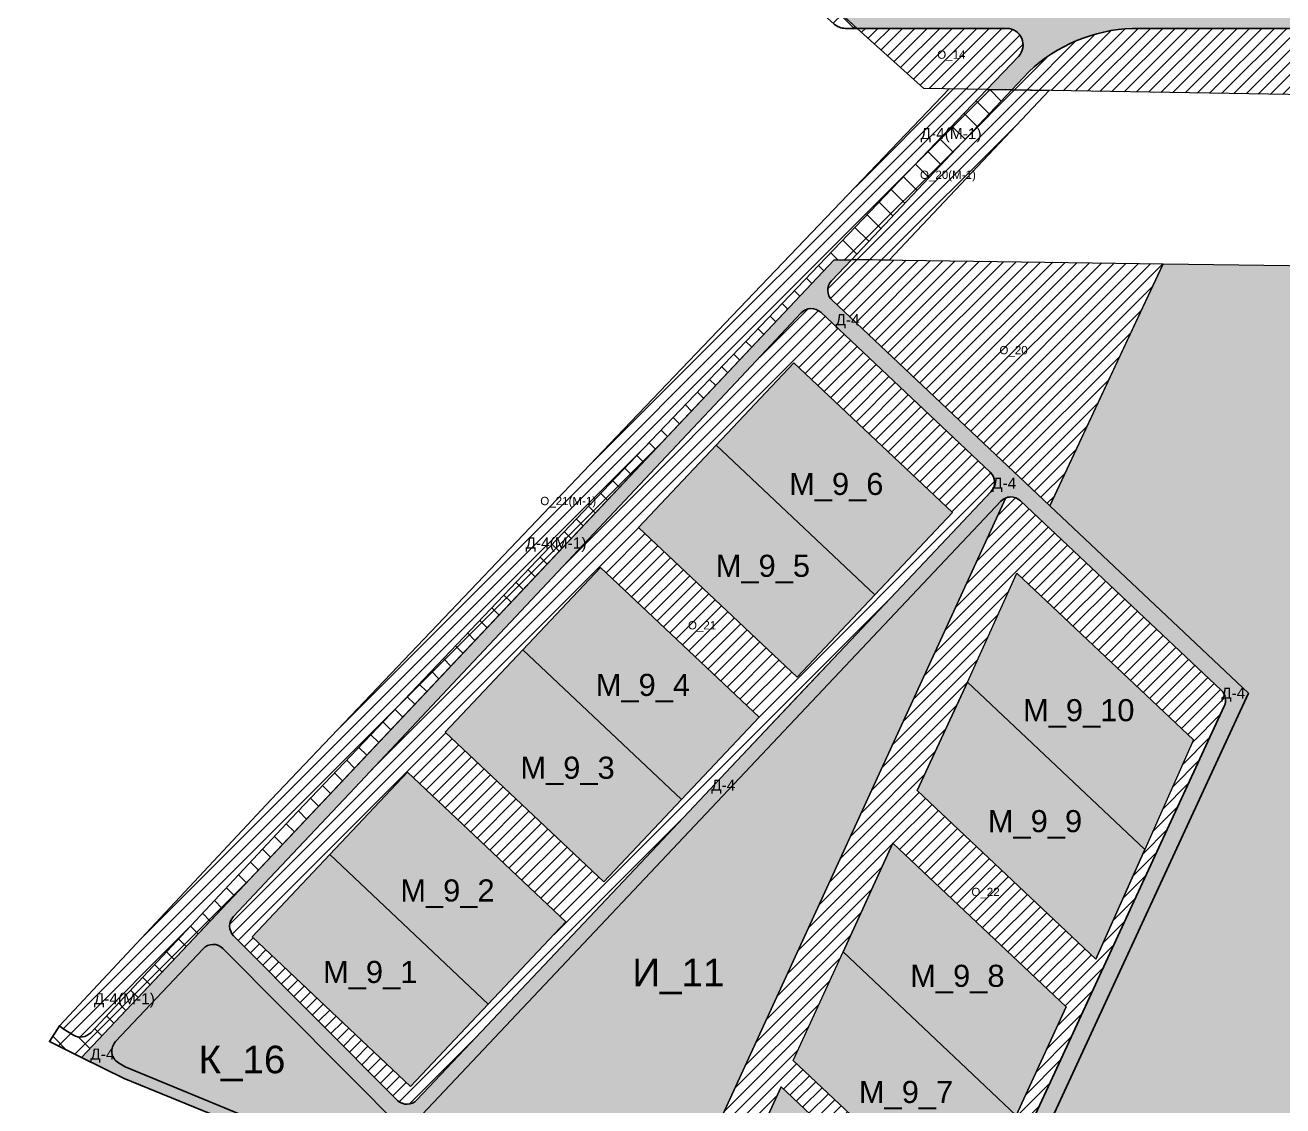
# Model space of a CAD drawing. Header units: millimetres. Extents: x 2242312 to 2245577, y 377443 to 382719.
# Drawn here: x 2243143 to 2243598.6, y 380700 to 381091.6 of the extents above; entities that cross this region are included whole.
import ezdxf

# ---------------------------------------------------------------- set-up
doc = ezdxf.new("R2010")
doc.units = ezdxf.units.MM
for name, color, linetype in [('подписи_участок_дорога', 250, 'Continuous'), ('подписи_участок_инфраструктура', 250, 'Continuous'), ('подписи_участок_коммерция', 250, 'Continuous'), ('подписи_участок_малоэтажка', 250, 'Continuous'), ('подписи_участок_прочее', 250, 'Continuous'), ('участок_инфраструктура', 5, 'Continuous'), ('участок_коммерческая', 5, 'Continuous'), ('участок_малоэтажка', 5, 'Continuous'), ('участок_муниципалитет_общего_пользования', 5, 'Continuous'), ('участок_собственность_общего_пользования', 5, 'Continuous')]:
    doc.layers.add(name, color=color, linetype=linetype)
doc.layers.add('участок_муниципалитет_дороги', color=141, linetype='Continuous', lineweight=35)
doc.layers.add('участок_собственность_дороги', color=4, linetype='Continuous', lineweight=35)
for name, color, linetype, transparency in [('штриховка коммерция', 6, 'Continuous', 0.4), ('штриховка малоэтажка', 121, 'Continuous', 0.4), ('штриховка собственность инфраструктура', 8, 'Continuous', 0.4), ('штриховка собственность общего пользования', 3, 'Continuous', 0.4), ('штриховка_муниципалитет_дорога', 250, 'Continuous', 0.4), ('штриховка_муниципалитет_общего_пользования', 250, 'Continuous', 0.4), ('штриховка_собственность_дорога', 165, 'Continuous', 0.4)]:
    doc.layers.add(name, color=color, linetype=linetype, transparency=transparency)
doc.styles.get("Standard").update_dxf_attribs({"font": 'arial.ttf'})
pattern_1 = [(45, (0, 0), (-2.245064030267288, 2.245064030267288), [])]
pattern_2 = [(45, (0, 0), (-4.490128060534577, 4.490128060534577), []), (135, (0, 0), (-4.490128060534577, -4.490128060534576), [])]

msp = doc.modelspace()

# ---------------------------------------------------------------- hatches: boundary and pattern name
at = {"layer": 'штриховка коммерция'}
h = msp.add_hatch(color=256, dxfattribs=at)
h.dxf.hatch_style = 1
edge = h.paths.add_edge_path()
edge.add_line((2243514.232167284, 380917.4211053469), (2243555.211186562, 381005.1497261886))
edge.add_line((2243555.211186562, 381005.1497261886), (2243701.236585853, 381003.1997663802))
edge.add_line((2243701.236585853, 381003.1997663802), (2243748.446160445, 380537.0413877064))
edge.add_line((2243748.446160445, 380537.0413877064), (2243714.774563007, 380550.3014121969))
edge.add_line((2243714.774563007, 380550.3014121969), (2243679.528113521, 380564.1816204127))
edge.add_line((2243679.528113521, 380564.1816204127), (2243560.341483357, 380612.1973789323))
edge.add_line((2243560.341483357, 380612.1973789323), (2243493.456607636, 380636.0448979791))
edge.add_arc((2243495.135795419, 380640.7544975792), 5.000000000411758, 155.1828244213779, 250.3765226309789, ccw=False)
edge.add_line((2243490.597536926, 380642.8531185214), (2243586.171366257, 380849.5311011097))
edge.add_line((2243586.171366257, 380849.5311011097), (2243514.232167284, 380917.4211053469))
h = msp.add_hatch(color=256, dxfattribs=at)
h.dxf.hatch_style = 1
edge = h.paths.add_edge_path()
edge.add_line((2243175.702819932, 380723.3012809138), (2243207.415164642, 380756.9388897264))
edge.add_arc((2243211.053279832, 380753.5090037441), 4.999999999047362, 44.84861314196928, 136.6874933381914, ccw=False)
edge.add_line((2243214.59814297, 380757.0351837341), (2243280.766739256, 380690.5159991201))
edge.add_line((2243280.766739256, 380690.5159991201), (2243301.719471639, 380682.1214438571))
edge.add_line((2243301.719471639, 380682.1214438571), (2243292.298866765, 380672.1389615147))
edge.add_line((2243292.298866765, 380672.1389615147), (2243270.761291955, 380679.3049835799))
edge.add_line((2243270.761291955, 380679.3049835799), (2243233.926627097, 380691.56068198))
edge.add_line((2243233.926627097, 380691.56068198), (2243179.153875877, 380714.1099046252))
edge.add_line((2243179.153875877, 380714.1099046252), (2243176.713229426, 380715.6175539859))
edge.add_arc((2243179.34093512, 380719.8713949297), 4.999999999034218, 136.6874933085044, 238.2953203928085, ccw=False)
h = msp.add_hatch(color=256, dxfattribs=at)
h.dxf.hatch_style = 1
h.paths.add_polyline_path([(2243416.816878283, 380706.8556069026), (2243455.20729003, 380670.6260512028), (2243445.798191749, 380650.1144221579), (2243432.221626506, 380654.021407309), (2243411.229577099, 380658.9404274374), (2243395.74694789, 380660.923618174)])
at = {"layer": 'штриховка малоэтажка'}
h = msp.add_hatch(color=256, dxfattribs=at)
h.dxf.hatch_style = 1
h.paths.add_polyline_path([(2243393.294097036, 380939.4277331196), (2243421.434142166, 380969.2461479001), (2243478.8891365, 380915.0250853306), (2243450.749091369, 380885.20667055)])
h = msp.add_hatch(color=256, dxfattribs=at)
h.dxf.hatch_style = 1
h.paths.add_polyline_path([(2243365.154051905, 380909.6093183391), (2243393.294097036, 380939.4277331195), (2243450.749091369, 380885.20667055), (2243422.609046238, 380855.3882557696)])
h = msp.add_hatch(color=256, dxfattribs=at)
h.dxf.hatch_style = 1
h.paths.add_polyline_path([(2243323.28715549, 380865.2453353729), (2243351.427200621, 380895.0637501534), (2243408.882194954, 380840.8426875839), (2243380.742149823, 380811.0242728034)])
h = msp.add_hatch(color=256, dxfattribs=at)
h.dxf.hatch_style = 1
h.paths.add_polyline_path([(2243484.306865246, 380853.5377411869), (2243502.211958643, 380893.0150196544), (2243566.225057793, 380832.604984032), (2243548.560195497, 380792.9009961954)])
h = msp.add_hatch(color=256, dxfattribs=at)
h.dxf.hatch_style = 1
h.paths.add_polyline_path([(2243295.147110359, 380835.4269205924), (2243323.28715549, 380865.2453353729), (2243380.742149823, 380811.0242728034), (2243352.602104692, 380781.2058580229)])
h = msp.add_hatch(color=256, dxfattribs=at)
h.dxf.hatch_style = 1
h.paths.add_polyline_path([(2243466.117130862, 380814.3290823064), (2243530.895333201, 380753.1970083591), (2243548.560195497, 380792.9009961956), (2243484.306865246, 380853.5377411869)])
h = msp.add_hatch(color=256, dxfattribs=at)
h.dxf.hatch_style = 1
h.paths.add_polyline_path([(2243253.280213944, 380791.0629376262), (2243281.420259075, 380820.8813524067), (2243338.875253408, 380766.6602898372), (2243310.735208277, 380736.8418750567)])
h = msp.add_hatch(color=256, dxfattribs=at)
h.dxf.hatch_style = 1
h.paths.add_polyline_path([(2243439.266100439, 380755.7944215953), (2243502.041015788, 380696.5528769319), (2243520.082662092, 380735.9012885561), (2243457.313514329, 380795.1373902693)])
h = msp.add_hatch(color=256, dxfattribs=at)
h.dxf.hatch_style = 1
h.paths.add_polyline_path([(2243225.140168813, 380761.2445228457), (2243253.280213944, 380791.0629376262), (2243310.735208277, 380736.8418750567), (2243282.595163146, 380707.0234602762)])
h = msp.add_hatch(color=256, dxfattribs=at)
h.dxf.hatch_style = 1
h.paths.add_polyline_path([(2243421.218686549, 380716.4514529208), (2243439.266100439, 380755.7944215953), (2243502.041015788, 380696.5528769319), (2243483.999369483, 380657.2044653078)])
at = {"layer": 'штриховка собственность инфраструктура'}
h = msp.add_hatch(color=256, dxfattribs=at)
h.dxf.hatch_style = 1
edge = h.paths.add_edge_path()
edge.add_line((2243498.212276443, 380920.2717445013), (2243380.159919718, 380662.9201815139))
edge.add_line((2243380.159919718, 380662.9201815139), (2243368.141737666, 380664.4596065687))
edge.add_line((2243368.141737666, 380664.4596065687), (2243310.86894331, 380668.5329593073))
edge.add_line((2243310.86894331, 380668.5329593073), (2243293.700245173, 380671.6726922768))
edge.add_line((2243293.700245173, 380671.6726922768), (2243292.298866765, 380672.1389615147))
edge.add_line((2243292.298866765, 380672.1389615147), (2243301.719471639, 380682.1214438571))
edge.add_line((2243301.719471639, 380682.1214438571), (2243280.766739256, 380690.5159991201))
edge.add_line((2243280.766739256, 380690.5159991201), (2243496.457059055, 380919.0708358283))
edge.add_arc((2243500.093451102, 380915.6391230065), 5.000000001174604, 112.10065973615531, 136.658716102333, ccw=False)
at = {"layer": 'штриховка собственность общего пользования'}
h = msp.add_hatch(dxfattribs=at)
h.set_pattern_fill('ANSI31', color=256)
h.set_pattern_definition(pattern_1)
edge = h.paths.add_edge_path()
edge.add_line((2243444.441710854, 381090.4181041016), (2243498.527476137, 381090.4181041016))
edge.add_arc((2243498.501112112, 381084.4181620236), 6.000000000002109, -43.70227649185142, 89.74824129854608, ccw=False)
edge.add_line((2243502.838750282, 381080.2726952097), (2243500.135815326, 381077.444460329))
edge.add_line((2243500.135815326, 381077.444460329), (2243491.387179466, 381068.2902640591))
edge.add_line((2243491.387179466, 381068.2902640591), (2243468.49, 381068.6800000001))
edge.add_line((2243468.49, 381068.6800000001), (2243444.441710854, 381090.4181041016))
h = msp.add_hatch(dxfattribs=at)
h.set_pattern_fill('ANSI31', color=256)
h.set_pattern_definition(pattern_1)
edge = h.paths.add_edge_path()
edge.add_line((2243500.382560207, 381068.1371524857), (2243506.587742704, 381074.713142784))
edge.add_arc((2243546.123525679, 381032.9311020667), 57.52231794701747, 92.00618233271172, 133.4177101315255, ccw=False)
edge.add_line((2243544.10982275, 381090.4181620236), (2243708.576301625, 381090.4181620236))
edge.add_arc((2243708.576301624, 381070.4181620245), 19.99999999918509, 6.207657689182497, 89.999999998666, ccw=False)
edge.add_line((2243728.459032039, 381072.5808065223), (2243729.366306161, 381064.2395896522))
edge.add_line((2243729.366306161, 381064.2395896522), (2243500.382560207, 381068.1371524857))
h = msp.add_hatch(dxfattribs=at)
h.set_pattern_fill('ANSI31', color=256)
h.set_pattern_definition(pattern_1)
edge = h.paths.add_edge_path()
edge.add_line((2243435.110150063, 380998.9642093725), (2243442.317916472, 381006.6026957512))
edge.add_line((2243442.317916472, 381006.6026957512), (2243443.609999999, 381006.6400000001))
edge.add_line((2243443.609999999, 381006.6400000001), (2243555.211186583, 381005.1497261883))
edge.add_line((2243555.211186583, 381005.1497261883), (2243540.426709746, 380973.4988525214))
edge.add_line((2243540.426709746, 380973.4988525214), (2243514.232167284, 380917.4211053469))
edge.add_line((2243514.232167284, 380917.4211053469), (2243435.315014046, 380991.896300292))
edge.add_arc((2243438.746726865, 380995.5326923384), 4.999999999226008, 136.6618008753951, 226.6587161133602, ccw=False)
h = msp.add_hatch(dxfattribs=at)
h.set_pattern_fill('ANSI31', color=256)
h.set_pattern_definition(pattern_1)
edge = h.paths.add_edge_path()
edge.add_line((2243431.197585161, 380987.5320385975), (2243492.615987758, 380929.5706535396))
edge.add_arc((2243489.184274937, 380925.9342614923), 5.000000000180609, -43.34128387799632, 46.658716116346284, ccw=False)
edge.add_line((2243492.820666985, 380922.5025486724), (2243468.797459266, 380897.0465137169))
edge.add_line((2243468.797459266, 380897.0465137169), (2243439.972336138, 380866.5021605124))
edge.add_line((2243439.972336138, 380866.5021605124), (2243426.910384751, 380852.6611491324))
edge.add_line((2243426.910384751, 380852.6611491324), (2243398.790568781, 380822.8641700484))
edge.add_line((2243398.790568781, 380822.8641700484), (2243369.965347993, 380792.3197133603))
edge.add_line((2243369.965347993, 380792.3197133603), (2243328.767893143, 380748.6650997559))
edge.add_line((2243328.767893143, 380748.6650997559), (2243299.958575863, 380718.1374951467))
edge.add_line((2243299.958575863, 380718.1374951467), (2243284.900699416, 380702.1815148375))
edge.add_arc((2243281.264307369, 380705.6132276574), 4.999999999896191, 226.6587161339401, 316.6587161178563, ccw=False)
edge.add_line((2243277.83259455, 380701.9768356094), (2243277.719540378, 380702.0869510127))
edge.add_line((2243277.719540378, 380702.0869510127), (2243218.488143118, 380761.6289333787))
edge.add_arc((2243222.032225971, 380765.1552008438), 4.999508526239042, 136.6820384219937, 224.8556302961499, ccw=False)
edge.add_line((2243218.394794919, 380768.5850960086), (2243231.626257839, 380782.6198442365))
edge.add_line((2243231.626257839, 380782.6198442365), (2243260.44085743, 380813.1837851243))
edge.add_line((2243260.44085743, 380813.1837851243), (2243301.533334111, 380856.8855945448))
edge.add_line((2243301.533334111, 380856.8855945448), (2243330.315245721, 380887.5119262071))
edge.add_line((2243330.315245721, 380887.5119262071), (2243371.38549512, 380931.2140644385))
edge.add_line((2243371.38549512, 380931.2140644385), (2243400.377983847, 380962.064467558))
edge.add_line((2243400.377983847, 380962.064467558), (2243424.129295537, 380987.3271635853))
edge.add_arc((2243427.76587234, 380983.8956465504), 5.00000000047569, 46.658716111092076, 136.6618008759277, ccw=False)
h.paths.add_polyline_path([(2243225.140168813, 380761.2445228457), (2243253.280213944, 380791.0629376262), (2243281.420259075, 380820.8813524067), (2243338.875253408, 380766.6602898372), (2243310.735208277, 380736.8418750567), (2243282.595163146, 380707.0234602762)], flags=16)
h.paths.add_polyline_path([(2243295.147110359, 380835.4269205924), (2243323.28715549, 380865.2453353729), (2243351.427200621, 380895.0637501534), (2243408.882194954, 380840.8426875839), (2243380.742149823, 380811.0242728034), (2243352.602104692, 380781.2058580229)], flags=16)
h.paths.add_polyline_path([(2243365.154051905, 380909.6093183391), (2243393.294097036, 380939.4277331195), (2243421.434142166, 380969.2461479001), (2243478.8891365, 380915.0250853306), (2243450.749091369, 380885.20667055), (2243422.609046238, 380855.3882557696)], flags=16)
h = msp.add_hatch(dxfattribs=at)
h.set_pattern_fill('ANSI31', color=256)
h.set_pattern_definition(pattern_1)
edge = h.paths.add_edge_path()
edge.add_line((2243380.159919718, 380662.920181514), (2243498.212276443, 380920.2717445013))
edge.add_arc((2243500.093451101, 380915.6391230072), 5.000000000100946, 46.65871610651408, 112.10065972952961, ccw=False)
edge.add_line((2243503.525163922, 380919.2755150538), (2243576.296644941, 380850.6000748867))
edge.add_arc((2243572.864932121, 380846.9636828403), 4.999999999865215, -24.81717559097177, 46.658716105598614, ccw=False)
edge.add_line((2243577.403190612, 380844.8650618973), (2243561.908311905, 380811.3574553391))
edge.add_line((2243561.908311905, 380811.3574553391), (2243543.318502397, 380771.1570746516))
edge.add_line((2243543.318502397, 380771.1570746516), (2243516.757175421, 380713.718322695))
edge.add_line((2243516.757175421, 380713.718322695), (2243498.16735701, 380673.517922719))
edge.add_line((2243498.16735701, 380673.517922719), (2243484.265334752, 380643.4548611666))
edge.add_arc((2243479.727076261, 380645.5534821076), 4.999999999008145, 253.9455468695807, 335.1828244296122, ccw=False)
edge.add_line((2243478.344322255, 380640.7484856094), (2243445.798191749, 380650.1144221579))
edge.add_line((2243445.798191749, 380650.1144221579), (2243455.20729003, 380670.6260512027))
edge.add_line((2243455.20729003, 380670.6260512027), (2243416.816878283, 380706.8556069026))
edge.add_line((2243416.816878283, 380706.8556069026), (2243395.74694789, 380660.923618174))
edge.add_line((2243395.74694789, 380660.923618174), (2243380.159919718, 380662.920181514))
h.paths.add_polyline_path([(2243466.117130862, 380814.3290823064), (2243484.306865246, 380853.5377411869), (2243502.211958643, 380893.0150196544), (2243566.225057793, 380832.604984032), (2243548.560195497, 380792.9009961956), (2243530.895333201, 380753.1970083591)], flags=16)
h.paths.add_polyline_path([(2243421.218686549, 380716.4514529208), (2243439.266100439, 380755.7944215953), (2243457.313514329, 380795.1373902693), (2243520.082662092, 380735.9012885561), (2243502.041015788, 380696.5528769319), (2243483.999369483, 380657.2044653078)], flags=16)
at = {"layer": 'штриховка_муниципалитет_дорога'}
h = msp.add_hatch(dxfattribs=at)
h.set_pattern_fill('ANSI37', color=256, scale=2)
h.set_pattern_definition(pattern_2)
edge = h.paths.add_edge_path()
edge.add_line((2243444.441714901, 381090.4181004437), (2243440.097646401, 381090.4181620236))
edge.add_arc((2243440.097646401, 381096.4181620241), 6.000000000465661, 228.0510987546236, 270, ccw=False)
edge.add_line((2243436.086840963, 381091.955714294), (2243280.279637953, 381231.9937416215))
edge.add_line((2243280.279637953, 381231.9937416215), (2243085.513665468, 381408.5670309513))
edge.add_line((2243085.513665468, 381408.5670309513), (2242721.289728136, 381737.32823627))
edge.add_line((2242721.289728136, 381737.32823627), (2242724.220000111, 381741.4499998995))
edge.add_line((2242724.220000111, 381741.4499998995), (2243083.54, 381416.6500000001))
edge.add_line((2243083.54, 381416.6500000001), (2243444.441714901, 381090.4181004437))
h = msp.add_hatch(dxfattribs=at)
h.set_pattern_fill('ANSI37', color=256, scale=2)
h.set_pattern_definition(pattern_2)
edge = h.paths.add_edge_path()
edge.add_line((2243491.387179466, 381068.2902640591), (2243500.382560207, 381068.1371524857))
edge.add_line((2243500.382560207, 381068.1371524857), (2243442.317916472, 381006.6026957512))
edge.add_line((2243442.317916472, 381006.6026957512), (2243435.99, 381006.42))
edge.add_line((2243435.99, 381006.42), (2243308.023911928, 380870.8215717038))
edge.add_line((2243308.023911928, 380870.8215717038), (2243163.37, 380717.54))
edge.add_line((2243163.37, 380717.54), (2243151.723555648, 380723.2952468195))
edge.add_line((2243151.723555648, 380723.2952468195), (2243155.388895968, 380729.050493639))
edge.add_line((2243155.388895968, 380729.050493639), (2243156.70328347, 380727.9782063112))
edge.add_line((2243156.70328347, 380727.9782063112), (2243160.430905282, 380725.6755595512))
edge.add_arc((2243163.058610981, 380729.9294004926), 4.999999999156843, 238.2953203372278, 316.9038712451408)
edge.add_line((2243166.709653185, 380726.5132783033), (2243239.31888022, 380804.115699278))
edge.add_line((2243239.31888022, 380804.115699278), (2243364.470505773, 380935.4901156325))
edge.add_line((2243364.470505773, 380935.4901156325), (2243491.387179466, 381068.2902640591))
at = {"layer": 'штриховка_муниципалитет_общего_пользования'}
h = msp.add_hatch(dxfattribs=at)
h.set_pattern_fill('ANSI31', color=256)
h.set_pattern_definition(pattern_1)
edge = h.paths.add_edge_path()
edge.add_line((2243477.776177804, 381068.521938731), (2243357.235569008, 380942.3934303648))
edge.add_line((2243357.235569008, 380942.3934303648), (2243232.047457928, 380810.9807143487))
edge.add_line((2243232.047457928, 380810.9807143487), (2243155.388895968, 380729.0504936391))
edge.add_line((2243155.388895968, 380729.0504936391), (2243160.430905285, 380725.6755595495))
edge.add_arc((2243163.05861098, 380729.9294004933), 4.999999999474145, 238.2953203833784, 316.9038712429419)
edge.add_line((2243166.709653185, 380726.5132783033), (2243239.31888022, 380804.115699278))
edge.add_line((2243239.31888022, 380804.115699278), (2243364.470505773, 380935.4901156325))
edge.add_line((2243364.470505773, 380935.4901156325), (2243491.387179465, 381068.2902640592))
edge.add_line((2243491.387179465, 381068.2902640592), (2243477.776177804, 381068.521938731))
h = msp.add_hatch(dxfattribs=at)
h.set_pattern_fill('ANSI31', color=256)
h.set_pattern_definition(pattern_1)
h.paths.add_polyline_path([(2243455.946859588, 381006.4752589312), (2243443.609999999, 381006.6400000001), (2243442.317916472, 381006.6026957512), (2243500.382560207, 381068.1371524857), (2243513.914414462, 381067.9068249924)])
at = {"layer": 'штриховка_собственность_дорога'}
h = msp.add_hatch(color=256, dxfattribs=at)
h.dxf.hatch_style = 1
edge = h.paths.add_edge_path()
edge.add_line((2242975.085165972, 381872.2841910045), (2243001.933051998, 381900.1183565237))
edge.add_line((2243001.933051998, 381900.1183565237), (2243195.683744078, 381713.2330520162))
edge.add_arc((2243199.849184364, 381717.5515132269), 6.000000000774921, 226.0333102739509, 316.0333102657339)
edge.add_line((2243204.167645574, 381713.38607294), (2243232.706161375, 381742.9729749299))
edge.add_line((2243232.706161375, 381742.9729749299), (2243265.938128266, 381773.4486322821))
edge.add_line((2243265.938128266, 381773.4486322821), (2243317.440781266, 381820.679577436))
edge.add_arc((2243307.302558261, 381831.7347316316), 14.99999999988152, 312.5226438245002, 407.0317782742101)
edge.add_line((2243317.526447567, 381842.7107093759), (2243105.173302505, 382040.5131375229))
edge.add_line((2243105.173302505, 382040.5131375229), (2243110.728066327, 382046.2719602275))
edge.add_line((2243110.728066327, 382046.2719602275), (2243189.87994696, 381972.5436705793))
edge.add_arc((2243193.969502683, 381976.9340616759), 5.999999999506755, 227.0317782640611, 317.0317782702064)
edge.add_line((2243198.359893781, 381972.844505953), (2243259.192772289, 382038.1523648663))
edge.add_line((2243259.192772289, 382038.1523648663), (2243269.492663104, 382049.2099349279))
edge.add_line((2243269.492663104, 382049.2099349279), (2243339.896704014, 381983.6300715167))
edge.add_arc((2243350.120593323, 381994.6060492594), 14.99999999998834, 227.0317782647608, 370.4722906252283)
edge.add_line((2243364.870737202, 381997.3324489989), (2243350.121338016, 382077.1259866749))
edge.add_line((2243350.121338016, 382077.1259866749), (2243443.538821156, 382094.3936976946))
edge.add_line((2243443.538821156, 382094.3936976946), (2243445.356474948, 382084.5602784169))
edge.add_line((2243445.356474948, 382084.5602784169), (2243366.689120725, 382070.0190480845))
edge.add_arc((2243367.597947621, 382065.1023384449), 5.000000000698666, 100.4726050618284, 190.4726050585489)
edge.add_line((2243362.681237981, 382064.1935115492), (2243391.284582089, 381909.4508005516))
edge.add_arc((2243406.034711006, 381912.1772812396), 15.00000000026438, 190.4726050631216, 308.3281652793301)
edge.add_line((2243415.337182028, 381900.410207139), (2243432.212406861, 381913.7509313208))
edge.add_arc((2243441.514877883, 381901.9838572205), 14.99999999999757, 97.08194067070917, 128.3281652800195, ccw=False)
edge.add_line((2243439.665547491, 381916.8694199275), (2243507.845651277, 381925.3398782181))
edge.add_arc((2243505.996320885, 381940.2254409252), 15.00000000020547, 277.0819406724195, 367.0819406694964)
edge.add_line((2243520.881883592, 381942.0747713166), (2243491.340102008, 382183.2563044359))
edge.add_line((2243491.340102008, 382183.2563044359), (2243502.834365765, 382184.6747202289))
edge.add_line((2243502.834365765, 382184.6747202289), (2243548.051027677, 381820.7184154898))
edge.add_arc((2243567.89844462, 381823.1841893487), 20.00000000075094, 187.0819406798113, 276.4970609182839)
edge.add_line((2243570.161489554, 381803.3126361216), (2243620.924059645, 381809.0936626879))
edge.add_arc((2243618.661014711, 381828.9652159141), 19.99999999984546, 276.4970609185857, 366.7894244924275)
edge.add_line((2243638.520761629, 381831.3296296595), (2243622.142491751, 381968.897893828))
edge.add_arc((2243820.73996094, 381992.542031281), 200.0000000101774, 166.4735054410618, 186.7894244917036, ccw=False)
edge.add_arc((2242754.732626745, 382248.9891593542), 896.4199770304004, 346.4735054427831, 348.2299371077161)
edge.add_arc((2242754.732677746, 382248.9891490249), 896.4199249955519, 348.2299370891083, 348.6672304896585)
edge.add_line((2243633.674592095, 382072.8363939259), (2243634.991439297, 382079.5394672691))
edge.add_line((2243634.991439297, 382079.5394672691), (2243637.466554475, 382092.9456139557))
edge.add_line((2243637.466554475, 382092.9456139557), (2243647.168265564, 382014.8549550676))
edge.add_arc((2243820.739960877, 381992.5420312798), 174.9999999478278, 172.6747094542116, 186.789424493825)
edge.add_line((2243646.967175398, 381971.8534110092), (2243651.042076753, 381937.6265292785))
edge.add_arc((2243656.007013482, 381938.2176327137), 4.999999999000314, 186.7894244804504, 283.5495717015338)
edge.add_line((2243657.178446284, 381933.3567948044), (2243657.289809931, 381933.3849894907))
edge.add_line((2243657.289809931, 381933.3849894907), (2243660.936234455, 381904.0343222694))
edge.add_arc((2243684.107621022, 381889.7476728228), 27.22171023039569, 148.343498895058, 183.3752718336027)
edge.add_line((2243656.933131452, 381888.1449799383), (2243736.254895414, 381221.886732856))
edge.add_line((2243736.254895414, 381221.886732856), (2243734.529999999, 381218.8900000001))
edge.add_line((2243734.529999999, 381218.8900000001), (2243714.378730929, 381193.8064840156))
edge.add_line((2243714.378730929, 381193.8064840156), (2243685.879143894, 381433.5182407492))
edge.add_arc((2243666.019013688, 381431.1570486362), 20.00000000006132, 6.780130106146318, 97.08194066576603)
edge.add_line((2243663.553239834, 381451.0044655791), (2243614.887890917, 381444.9584523685))
edge.add_arc((2243617.353664773, 381425.1110354253), 20.00000000065941, 97.08194067093802, 187.0819406763362)
edge.add_line((2243597.50624783, 381422.6452615676), (2243624.254757138, 381207.3421367055))
edge.add_arc((2243609.369194432, 381205.4928063102), 14.99999999977713, -43.3381991278232, 7.081940684497226, ccw=False)
edge.add_line((2243620.278924839, 381195.1982552058), (2243551.473522386, 381122.2811960927))
edge.add_arc((2243558.746675991, 381115.4181620238), 10.00000000023231, 136.6618008802939, 269.9999999946639)
edge.add_line((2243558.746675991, 381105.4181620236), (2243702.368636784, 381105.4181620236))
edge.add_arc((2243702.368636784, 381125.4181620236), 20, 270, 366.780130105484)
edge.add_line((2243722.22876699, 381127.7793541364), (2243716.886171675, 381172.7162476745))
edge.add_line((2243716.886171675, 381172.7162476745), (2243735.74, 381194.55))
edge.add_line((2243735.74, 381194.55), (2243739.08739337, 381198.0953415842))
edge.add_line((2243739.08739337, 381198.0953415842), (2243749.121461654, 381113.8148060503))
edge.add_line((2243749.121461654, 381113.8148060503), (2243754.560401781, 381063.8107575952))
edge.add_line((2243754.560401781, 381063.8107575952), (2243729.366306161, 381064.2395896522))
edge.add_line((2243729.366306161, 381064.2395896522), (2243728.459032039, 381072.5808065223))
edge.add_arc((2243708.576301623, 381070.4181620235), 20.00000000061089, 6.207657691567918, 89.99999999866598)
edge.add_line((2243708.576301623, 381090.4181620236), (2243544.109822817, 381090.4181620261))
edge.add_arc((2243546.219354881, 381032.7021490847), 57.75455198845208, 92.09324064624361, 133.3306518992697)
edge.add_line((2243506.587742595, 381074.7131426815), (2243500.382560207, 381068.1371524857))
edge.add_line((2243500.382560207, 381068.1371524857), (2243491.387179465, 381068.2902640592))
edge.add_line((2243491.387179465, 381068.2902640592), (2243500.135815326, 381077.444460329))
edge.add_line((2243500.135815326, 381077.444460329), (2243502.838750282, 381080.2726952097))
edge.add_arc((2243498.501112114, 381084.4181620243), 5.999999999366291, 316.2977234945115, 449.7404135525389)
edge.add_line((2243498.52829585, 381090.4181004437), (2243444.441714901, 381090.4181004437))
edge.add_line((2243444.441714901, 381090.4181004437), (2243439.767145851, 381094.6436097104))
edge.add_line((2243439.767145851, 381094.6436097104), (2243083.54, 381416.6500000001))
edge.add_line((2243083.54, 381416.6500000001), (2242724.220000111, 381741.4499998997))
edge.add_line((2242724.220000111, 381741.4499998997), (2242727.137049214, 381745.5531645556))
edge.add_line((2242727.137049214, 381745.5531645556), (2242791.224742648, 381687.6392286527))
edge.add_line((2242791.224742648, 381687.6392286527), (2242932.467011825, 381560.0232677468))
edge.add_line((2242932.467011825, 381560.0232677468), (2243088.373004823, 381419.1582616709))
edge.add_line((2243088.373004823, 381419.1582616709), (2243092.052062631, 381415.8341399215))
edge.add_line((2243092.052062631, 381415.8341399215), (2243180.321878711, 381334.4421812756))
edge.add_line((2243180.321878711, 381334.4421812756), (2243326.18632792, 381202.7340215302))
edge.add_line((2243326.18632792, 381202.7340215302), (2243415.159369706, 381120.7912773355))
edge.add_line((2243415.159369706, 381120.7912773355), (2243437.729292652, 381100.0047403645))
edge.add_arc((2243441.793983201, 381104.4181620253), 6.000000001512011, 227.3554257202239, 269.9999999955532)
edge.add_line((2243441.793983201, 381098.4181620236), (2243505.212199272, 381098.4181620236))
edge.add_arc((2243501.956328811, 381141.5102424028), 43.21490580645608, 274.320837197396, 309.9221980242298)
edge.add_line((2243529.689356547, 381108.3680147098), (2243608.637069134, 381190.975505479))
edge.add_arc((2243597.792973711, 381201.339172514), 14.99999999877701, 316.2977235033652, 367.0819406836119)
edge.add_line((2243612.678536416, 381203.1885029089), (2243584.241621994, 381432.0818765712))
edge.add_arc((2243569.356059287, 381430.2325461776), 15.00000000002395, 7.081940677658684, 97.08194067073659)
edge.add_line((2243567.506728895, 381445.1181088845), (2243526.943507335, 381440.0786757175))
edge.add_arc((2243528.792837729, 381425.1931130067), 15.00000000413199, 97.08194067772564, 135.6553443776595)
edge.add_line((2243518.065615023, 381435.6777061395), (2243402.784131226, 381317.7284319075))
edge.add_line((2243402.784131226, 381317.7284319075), (2243186.413770818, 381526.431896434))
edge.add_line((2243186.413770818, 381526.431896434), (2242953.505349911, 381751.0874096428))
edge.add_line((2242953.505349911, 381751.0874096428), (2243014.051532621, 381813.857806892))
edge.add_arc((2243003.255379596, 381824.2714076068), 15.00000000006821, 316.0333102747873, 406.0333102719578)
edge.add_line((2243013.668980311, 381835.067560632), (2242975.085165972, 381872.2841910045))
edge = h.paths.add_edge_path(flags=16)
edge.add_line((2243495.502651931, 381424.0379668791), (2243503.475433622, 381432.1952510067))
edge.add_arc((2243492.748210919, 381442.6798441359), 15.00000000005969, 315.6553443814605, 405.6553607664731)
edge.add_line((2243503.232800981, 381453.4070698372), (2243407.782940054, 381546.6979813111))
edge.add_line((2243407.782940054, 381546.6979813111), (2243403.49086867, 381550.8929717242))
edge.add_line((2243403.49086867, 381550.8929717242), (2243240.947395063, 381733.5989173824))
edge.add_arc((2243236.464623119, 381729.6108406914), 6.000000000133675, 41.65773825444741, 136.0595200042478)
edge.add_line((2243232.144256896, 381733.7743050782), (2243204.247888259, 381704.8266505267))
edge.add_arc((2243199.927522036, 381708.9901149132), 5.999999999478349, 226.0086632341495, 316.05952000584875, ccw=False)
edge.add_line((2243195.760224455, 381704.6734459582), (2243020.079726352, 381874.2748034999))
edge.add_arc((2243015.912428771, 381869.958134545), 5.999999999721228, 46.00866323657659, 136.0333102745353)
edge.add_line((2243011.593967561, 381874.1235748307), (2243005.575075203, 381867.8835734407))
edge.add_arc((2243009.893536414, 381863.7181331549), 6.000000000080527, 136.0333102768222, 226.0333102673908)
edge.add_line((2243005.728096127, 381859.3996719451), (2243038.553962246, 381827.73696189))
edge.add_line((2243038.553962246, 381827.73696189), (2242968.982658858, 381755.6098987518))
edge.add_arc((2242973.301120268, 381751.4444584693), 6.000000141183812, 136.0333116213062, 226.033308799218)
edge.add_line((2242969.135679773, 381747.1259972648), (2243394.755385404, 381342.1456862179))
edge.add_arc((2243405.102348051, 381353.0057213919), 14.99999999967723, 226.3859178494724, 315.6553443849298)
edge.add_line((2243415.829570754, 381342.5211282636), (2243476.85900524, 381404.9628775161))
edge.add_line((2243476.85900524, 381404.9628775161), (2243495.502651931, 381424.0379668791))
edge = h.paths.add_edge_path(flags=16)
edge.add_line((2243622.900192547, 381794.2217541354), (2243572.416631365, 381788.4725021182))
edge.add_arc((2243574.679676301, 381768.6009488919), 20.0000000001192, 96.49706092252433, 187.081940677328)
edge.add_line((2243554.832259358, 381766.1351750339), (2243590.602081392, 381478.2180290491))
edge.add_arc((2243610.449498334, 381480.6838029072), 20.00000000019553, 187.0819406778245, 277.0819406711436)
edge.add_line((2243612.91527219, 381460.8363859646), (2243661.867579484, 381466.9180498837))
edge.add_arc((2243659.401805629, 381486.7654668262), 19.99999999990848, 277.0819406712053, 366.7894244924275)
edge.add_line((2243679.261552546, 381489.1298805716), (2243645.0229844, 381776.7146146545))
edge.add_arc((2243625.163237482, 381774.3502009094), 20.00000000020964, 6.789424491441828, 96.4970609212932)
edge = h.paths.add_edge_path(flags=16)
edge.add_line((2243424.490857102, 381541.5544649371), (2243515.676732203, 381452.4310935704))
edge.add_arc((2243526.161322264, 381463.1583192715), 15.00000000030337, 225.6553607647349, 277.081940668944)
edge.add_line((2243528.010652656, 381448.2727565645), (2243566.520419348, 381453.0570756615))
edge.add_arc((2243564.671088957, 381467.9426383685), 15.00000000003253, 277.0819406707092, 367.0819406778793)
edge.add_line((2243579.556651664, 381469.7919687621), (2243558.40311182, 381640.0602695976))
edge.add_arc((2243543.517549113, 381638.2109392039), 15.00000000005265, 7.081940678541247, 97.08194067065436)
edge.add_line((2243541.668218721, 381653.0965019109), (2243518.15434608, 381650.1752203876))
edge.add_arc((2243520.003676472, 381635.2896576808), 14.9999999998596, 97.08194066899888, 134.3111786195761)
edge.add_line((2243509.525352875, 381646.0230045305), (2243424.497123567, 381563.0150374876))
edge.add_arc((2243434.975447164, 381552.2816906378), 15.00000000004608, 134.3111786206935, 225.6553607638024)
edge = h.paths.add_edge_path(flags=16)
edge.add_line((2243420.742741778, 381567.7349420444), (2243506.780111169, 381651.7280721017))
edge.add_arc((2243517.258434766, 381640.9947252517), 15.00000000021269, 97.08194067062692, 134.3111786200722, ccw=False)
edge.add_line((2243515.409104374, 381655.8802879588), (2243540.928486565, 381659.0507269939))
edge.add_arc((2243539.079156173, 381673.9362897009), 15.00000000003253, 277.0819406707092, 367.081940677438)
edge.add_line((2243553.96471888, 381675.7856200944), (2243525.320276428, 381906.349420809))
edge.add_arc((2243510.434713721, 381904.5000904154), 15.00000000003112, 7.081940677879325, 97.08194067073659)
edge.add_line((2243508.585383329, 381919.3856531223), (2243442.070318541, 381911.1220534694))
edge.add_arc((2243443.919648933, 381896.2364907628), 14.99999999962819, 97.08194067090105, 128.3281652812605)
edge.add_line((2243434.617177911, 381908.0035648626), (2243339.86320921, 381833.0957296115))
edge.add_line((2243339.86320921, 381833.0957296115), (2243253.501710277, 381753.9018077338))
edge.add_arc((2243263.639611758, 381742.8463586895), 15.00000000014796, 132.5209774730683, 221.7328779342051)
edge.add_line((2243252.445766786, 381732.8614783821), (2243399.070573209, 381568.4834085868))
edge.add_arc((2243410.264418181, 381578.4682888943), 15.00000000024314, 221.7328779347028, 314.3111786203829)
edge = h.paths.add_edge_path(flags=16)
edge.add_arc((2243335.591815395, 381845.0158961379), 5.999999999847494, 227.031778267092, 308.3281652764869)
edge.add_line((2243339.312803803, 381840.3090664974), (2243379.845880301, 381872.3525266041))
edge.add_arc((2243370.54340928, 381884.1196007053), 15.00000000039372, 308.3281652765559, 370.4726050597375)
edge.add_line((2243385.293538197, 381886.8460813925), (2243376.466547791, 381934.5996734297))
edge.add_arc((2243361.716418874, 381931.8731927418), 15.00000000024322, 10.47260506268433, 47.03177826551855)
edge.add_line((2243371.940308183, 381942.8491704848), (2243280.869754679, 382027.6794498592))
edge.add_arc((2243270.64586537, 382016.7034721168), 15.00000000009277, 47.03177826270159, 137.0317782625835)
edge.add_line((2243259.669887627, 382026.9273614257), (2243210.348082162, 381973.9773516344))
edge.add_arc((2243221.324059905, 381963.7534623258), 14.99999999994575, 137.0317782646093, 227.0317782646093)
edge.add_line((2243211.100170597, 381952.7774845833), (2243331.502259672, 381840.6255050407))
h = msp.add_hatch(color=256, dxfattribs=at)
h.dxf.hatch_style = 1
edge = h.paths.add_edge_path()
edge.add_line((2243435.99, 381006.42), (2243442.317916472, 381006.6026957512))
edge.add_line((2243442.317916472, 381006.6026957512), (2243435.110150063, 380998.9642093725))
edge.add_arc((2243438.746726865, 380995.5326923384), 4.999999999239051, 136.6618008753952, 226.6587161133602)
edge.add_line((2243435.315014046, 380991.896300292), (2243514.232167284, 380917.4211053469))
edge.add_line((2243514.232167284, 380917.4211053469), (2243586.171366257, 380849.5311011097))
edge.add_line((2243586.171366257, 380849.5311011097), (2243490.597536926, 380642.8531185214))
edge.add_arc((2243495.135795419, 380640.7544975792), 5.000000000366516, 155.1828244213779, 250.3765226309789)
edge.add_line((2243493.456607636, 380636.0448979791), (2243560.341483357, 380612.1973789323))
edge.add_line((2243560.341483357, 380612.1973789323), (2243679.528113521, 380564.1816204127))
edge.add_line((2243679.528113521, 380564.1816204127), (2243748.446160457, 380537.0413877015))
edge.add_line((2243748.446160457, 380537.0413877015), (2243834.54428832, 380503.5206158237))
edge.add_line((2243834.54428832, 380503.5206158237), (2243835.009999999, 380499.74))
edge.add_line((2243835.009999999, 380499.74), (2243636.83, 380576.3700000001))
edge.add_line((2243636.83, 380576.3700000001), (2243604.87, 380590.0700000001))
edge.add_line((2243604.87, 380590.0700000001), (2243563.93, 380606.5800000001))
edge.add_line((2243563.93, 380606.5800000001), (2243521.339999999, 380621.8400000001))
edge.add_line((2243521.339999999, 380621.8400000001), (2243487.58, 380633.2100000001))
edge.add_line((2243487.58, 380633.2100000001), (2243447.649999999, 380645.6200000001))
edge.add_line((2243447.649999999, 380645.6200000001), (2243411.319999999, 380654.79))
edge.add_line((2243411.319999999, 380654.79), (2243381.709999999, 380658.8300000001))
edge.add_line((2243381.709999999, 380658.8300000001), (2243354.509999999, 380661.55))
edge.add_line((2243354.509999999, 380661.55), (2243303.75, 380665.6200000001))
edge.add_line((2243303.75, 380665.6200000001), (2243249.5, 380681.11))
edge.add_line((2243249.5, 380681.11), (2243178.79, 380709.92))
edge.add_line((2243178.79, 380709.92), (2243163.37, 380717.54))
edge.add_line((2243163.37, 380717.54), (2243435.99, 381006.42))
edge = h.paths.add_edge_path(flags=16)
edge.add_line((2243175.702819932, 380723.3012809138), (2243207.415164531, 380756.9388896087))
edge.add_arc((2243211.053279832, 380753.5090037448), 4.999999998133252, 44.848613132531284, 136.68749519288, ccw=False)
edge.add_line((2243214.59814297, 380757.0351837341), (2243280.766739256, 380690.5159991201))
edge.add_line((2243280.766739256, 380690.5159991201), (2243496.457059055, 380919.0708358283))
edge.add_arc((2243500.093451101, 380915.6391230075), 4.999999999818117, 46.65871610468298, 136.658716103255, ccw=False)
edge.add_line((2243503.525163922, 380919.2755150538), (2243576.296644941, 380850.6000748867))
edge.add_arc((2243572.864932121, 380846.9636828403), 4.999999999865215, -24.81717559097177, 46.658716105598614, ccw=False)
edge.add_line((2243577.403190612, 380844.8650618973), (2243561.908311905, 380811.3574553391))
edge.add_line((2243561.908311905, 380811.3574553391), (2243543.318502397, 380771.1570746509))
edge.add_line((2243543.318502397, 380771.1570746509), (2243516.757196529, 380713.7183683402))
edge.add_line((2243516.757196529, 380713.7183683402), (2243498.16735701, 380673.5179227188))
edge.add_line((2243498.16735701, 380673.5179227188), (2243484.265334752, 380643.4548611666))
edge.add_arc((2243479.727076261, 380645.5534821068), 4.999999998267881, 253.9455468620547, 335.18282443524294, ccw=False)
edge.add_line((2243478.344322255, 380640.7484856094), (2243445.798191749, 380650.1144221579))
edge.add_line((2243445.798191749, 380650.1144221579), (2243411.229577099, 380658.9404274374))
edge.add_line((2243411.229577099, 380658.9404274374), (2243395.74694789, 380660.923618174))
edge.add_line((2243395.74694789, 380660.923618174), (2243380.159919718, 380662.920181514))
edge.add_line((2243380.159919718, 380662.920181514), (2243368.141737666, 380664.4596065687))
edge.add_line((2243368.141737666, 380664.4596065687), (2243310.86894331, 380668.5329593073))
edge.add_line((2243310.86894331, 380668.5329593073), (2243293.700245173, 380671.6726922768))
edge.add_line((2243293.700245173, 380671.6726922768), (2243292.298866765, 380672.1389615147))
edge.add_line((2243292.298866765, 380672.1389615147), (2243270.761291955, 380679.3049835799))
edge.add_line((2243270.761291955, 380679.3049835799), (2243233.926627097, 380691.56068198))
edge.add_line((2243233.926627097, 380691.56068198), (2243179.153875877, 380714.1099046252))
edge.add_line((2243179.153875877, 380714.1099046252), (2243176.713229425, 380715.6175539864))
edge.add_arc((2243179.340935121, 380719.8713949297), 4.999999999567423, 136.6874933153399, 238.29532037149448, ccw=False)
edge = h.paths.add_edge_path(flags=16)
edge.add_line((2243218.394794919, 380768.5850960084), (2243231.626257839, 380782.6198442364))
edge.add_line((2243231.626257839, 380782.6198442364), (2243260.440832471, 380813.18375865))
edge.add_line((2243260.440832471, 380813.18375865), (2243301.533334111, 380856.8855945448))
edge.add_line((2243301.533334111, 380856.8855945448), (2243330.315245721, 380887.5119262069))
edge.add_line((2243330.315245721, 380887.5119262069), (2243371.385493306, 380931.2140625087))
edge.add_line((2243371.385493306, 380931.2140625087), (2243400.377983847, 380962.064467558))
edge.add_line((2243400.377983847, 380962.064467558), (2243424.129295533, 380987.3271635807))
edge.add_arc((2243427.76587234, 380983.8956465503), 5.000000000706615, 46.65871611154989, 136.6618009508745, ccw=False)
edge.add_line((2243431.197585161, 380987.5320385975), (2243492.615987759, 380929.5706535389))
edge.add_arc((2243489.184274937, 380925.9342614923), 5.000000000589088, -43.34128387481911, 46.65871609875239, ccw=False)
edge.add_line((2243492.820666985, 380922.5025486724), (2243468.797459266, 380897.0465137169))
edge.add_line((2243468.797459266, 380897.0465137169), (2243439.972289536, 380866.5021111303))
edge.add_line((2243439.972289536, 380866.5021111303), (2243398.790568781, 380822.8641700484))
edge.add_line((2243398.790568781, 380822.8641700484), (2243369.965347993, 380792.3197133603))
edge.add_line((2243369.965347993, 380792.3197133603), (2243328.767893143, 380748.6650997559))
edge.add_line((2243328.767893143, 380748.6650997559), (2243299.958406481, 380718.1373156532))
edge.add_line((2243299.958406481, 380718.1373156532), (2243284.900699417, 380702.1815148385))
edge.add_arc((2243281.264307369, 380705.6132276576), 4.999999999974266, 226.6587163131458, 316.6587161324575, ccw=False)
edge.add_line((2243277.832594561, 380701.9768355986), (2243218.488143332, 380761.628933164))
edge.add_arc((2243222.032910109, 380765.1552100245), 5.000000000492272, 136.6874933287479, 224.8501788623628, ccw=False)

# ---------------------------------------------------------------- linework, layer by layer
at = {"layer": 'участок_инфраструктура'}
msp.add_lwpolyline([(2243498.212276443, 380920.2717445013), (2243380.159919718, 380662.9201815139), (2243368.141737666, 380664.4596065687), (2243310.86894331, 380668.5329593073), (2243293.700245173, 380671.6726922768), (2243292.298866765, 380672.1389615147), (2243301.719471639, 380682.1214438571), (2243280.766739256, 380690.5159991201), (2243496.457059055, 380919.0708358283, -0.1075667495901556)], format="xyb", close=True, dxfattribs=at)
at = {"layer": 'участок_коммерческая'}
for points in [[(2243514.232167284, 380917.4211053469), (2243555.211186562, 381005.1497261886), (2243701.236585853, 381003.1997663802), (2243748.446160445, 380537.0413877064), (2243714.774563007, 380550.3014121969), (2243679.528113521, 380564.1816204127), (2243560.341483357, 380612.1973789323), (2243493.456607636, 380636.0448979791, -0.4410197066370294), (2243490.597536926, 380642.8531185214), (2243586.171366257, 380849.5311011097)], [(2243175.702819932, 380723.3012809138), (2243207.415164642, 380756.9388897264, -0.4236453768762468), (2243214.59814297, 380757.0351837341), (2243280.766739256, 380690.5159991201), (2243301.719471639, 380682.1214438571), (2243292.298866765, 380672.1389615147), (2243270.761291955, 380679.3049835799), (2243233.926627097, 380691.56068198), (2243179.153875877, 380714.1099046252), (2243176.713229426, 380715.6175539859, -0.4748767639600547)]]:
    msp.add_lwpolyline(points, format="xyb", close=True, dxfattribs=at)
msp.add_lwpolyline([(2243416.816878283, 380706.8556069026), (2243455.20729003, 380670.6260512028), (2243445.798191749, 380650.1144221579), (2243432.221626506, 380654.021407309), (2243411.229577099, 380658.9404274374), (2243395.74694789, 380660.923618174)], close=True, dxfattribs=at)
at = {"layer": 'участок_малоэтажка'}
for points in [[(2243393.294097036, 380939.4277331196), (2243421.434142166, 380969.2461479001), (2243478.8891365, 380915.0250853306), (2243450.749091369, 380885.20667055)], [(2243365.154051905, 380909.6093183391), (2243393.294097036, 380939.4277331195), (2243450.749091369, 380885.20667055), (2243422.609046238, 380855.3882557696)], [(2243323.28715549, 380865.2453353729), (2243351.427200621, 380895.0637501534), (2243408.882194954, 380840.8426875839), (2243380.742149823, 380811.0242728034)], [(2243484.306865246, 380853.5377411869), (2243502.211958643, 380893.0150196544), (2243566.225057793, 380832.604984032), (2243548.560195497, 380792.9009961954)], [(2243295.147110359, 380835.4269205924), (2243323.28715549, 380865.2453353729), (2243380.742149823, 380811.0242728034), (2243352.602104692, 380781.2058580229)], [(2243466.117130862, 380814.3290823064), (2243530.895333201, 380753.1970083591), (2243548.560195497, 380792.9009961956), (2243484.306865246, 380853.5377411869)], [(2243253.280213944, 380791.0629376262), (2243281.420259075, 380820.8813524067), (2243338.875253408, 380766.6602898372), (2243310.735208277, 380736.8418750567)], [(2243439.266100439, 380755.7944215953), (2243502.041015788, 380696.5528769319), (2243520.082662092, 380735.9012885561), (2243457.313514329, 380795.1373902693)], [(2243225.140168813, 380761.2445228457), (2243253.280213944, 380791.0629376262), (2243310.735208277, 380736.8418750567), (2243282.595163146, 380707.0234602762)], [(2243421.218686549, 380716.4514529208), (2243439.266100439, 380755.7944215953), (2243502.041015788, 380696.5528769319), (2243483.999369483, 380657.2044653078)]]:
    msp.add_lwpolyline(points, close=True, dxfattribs=at)
at = {"layer": 'участок_муниципалитет_дороги'}
for points in [[(2243444.441714901, 381090.4181004437), (2243440.097646401, 381090.4181620236, -0.1851084352616363), (2243436.086840963, 381091.955714294), (2243280.279637953, 381231.9937416215), (2243085.513665468, 381408.5670309513), (2242721.289728136, 381737.32823627), (2242724.220000111, 381741.4499998995), (2243083.54, 381416.6500000001)], [(2243491.387179466, 381068.2902640591), (2243500.382560207, 381068.1371524857), (2243442.317916472, 381006.6026957512), (2243435.99, 381006.42), (2243308.023911928, 380870.8215717038), (2243163.37, 380717.54), (2243151.723555648, 380723.2952468195), (2243155.388895968, 380729.050493639), (2243156.70328347, 380727.9782063112), (2243160.430905282, 380725.6755595512, 0.3571096713726182), (2243166.709653185, 380726.5132783033), (2243239.31888022, 380804.115699278), (2243364.470505773, 380935.4901156325)]]:
    msp.add_lwpolyline(points, format="xyb", close=True, dxfattribs=at)
at = {"layer": 'участок_муниципалитет_общего_пользования'}
msp.add_lwpolyline([(2243477.776177804, 381068.521938731), (2243357.235569008, 380942.3934303648), (2243232.047457928, 380810.9807143487), (2243155.388895968, 380729.0504936391), (2243160.430905285, 380725.6755595495, 0.3571096711432689), (2243166.709653185, 380726.5132783033), (2243239.31888022, 380804.115699278), (2243364.470505773, 380935.4901156325), (2243491.387179465, 381068.2902640592)], format="xyb", close=True, dxfattribs=at)
msp.add_lwpolyline([(2243455.946859588, 381006.4752589312), (2243443.609999999, 381006.6400000001), (2243442.317916472, 381006.6026957512), (2243500.382560207, 381068.1371524857), (2243513.914414462, 381067.9068249924)], close=True, dxfattribs=at)
at = {"layer": 'участок_собственность_дороги'}
for points in [[(2243749.121461654, 381113.8148060503), (2243754.560401781, 381063.8107575952), (2243729.366306161, 381064.2395896522), (2243728.459032039, 381072.5808065223, 0.3828248066123909), (2243708.576301623, 381090.4181620236), (2243544.109822817, 381090.4181620261, 0.1818994335469807), (2243506.587742595, 381074.7131426815), (2243500.382560207, 381068.1371524857), (2243491.387179465, 381068.2902640592), (2243500.135815326, 381077.444460329), (2243502.838750282, 381080.2726952097, 0.6583941307227341), (2243498.52829585, 381090.4181004437), (2243444.441714901, 381090.4181004437), (2243439.767145851, 381094.6436097104)], [(2243604.87, 380590.0700000001), (2243563.93, 380606.5800000001), (2243521.339999999, 380621.8400000001), (2243487.58, 380633.2100000001), (2243447.649999999, 380645.6200000001), (2243411.319999999, 380654.79), (2243381.709999999, 380658.8300000001), (2243354.509999999, 380661.55), (2243303.75, 380665.6200000001), (2243249.5, 380681.11), (2243178.79, 380709.92), (2243163.37, 380717.54), (2243435.99, 381006.42), (2243442.317916472, 381006.6026957512), (2243435.110150063, 380998.9642093725, 0.4141977933085635), (2243435.315014046, 380991.896300292), (2243514.232167284, 380917.4211053469), (2243586.171366257, 380849.5311011097), (2243490.597536926, 380642.8531185214, 0.4410197066370294), (2243493.456607636, 380636.0448979791), (2243560.341483357, 380612.1973789323), (2243679.528113521, 380564.1816204127)], [(2243233.926627097, 380691.56068198), (2243179.153875877, 380714.1099046252), (2243176.713229425, 380715.6175539864, -0.4748767638957874), (2243175.702819932, 380723.3012809138), (2243207.415164531, 380756.9388896087, -0.4236453864687895), (2243214.59814297, 380757.0351837341), (2243280.766739256, 380690.5159991201), (2243496.457059055, 380919.0708358283, -0.4142135623706152), (2243503.525163922, 380919.2755150538), (2243576.296644941, 380850.6000748867, -0.3223932855922593), (2243577.403190612, 380844.8650618973), (2243561.908311905, 380811.3574553391), (2243543.318502397, 380771.1570746509), (2243516.757196529, 380713.7183683402), (2243498.16735701, 380673.5179227188)]]:
    msp.add_lwpolyline(points, format="xyb", dxfattribs=at)
msp.add_lwpolyline([(2243218.394794919, 380768.5850960084), (2243231.626257839, 380782.6198442364), (2243260.440832471, 380813.18375865), (2243301.533334111, 380856.8855945448), (2243330.315245721, 380887.5119262069), (2243371.385493306, 380931.2140625087), (2243400.377983847, 380962.064467558), (2243424.129295533, 380987.3271635807, -0.4142293320085652), (2243431.197585161, 380987.5320385975), (2243492.615987759, 380929.5706535389, -0.4142135622379938), (2243492.820666985, 380922.5025486724), (2243468.797459266, 380897.0465137169), (2243439.972289536, 380866.5021111303), (2243398.790568781, 380822.8641700484), (2243369.965347993, 380792.3197133603), (2243328.767893143, 380748.6650997559), (2243299.958406481, 380718.1373156532), (2243284.900699417, 380702.1815148385, -0.4142135614494254), (2243277.832594561, 380701.9768355986), (2243218.488143332, 380761.628933164, -0.4048521862938956)], format="xyb", close=True, dxfattribs=at)
at = {"layer": 'участок_собственность_общего_пользования'}
for points in [[(2243444.441710854, 381090.4181041016), (2243498.527476137, 381090.4181041016, -0.6584430923283727), (2243502.838750282, 381080.2726952097), (2243500.135815326, 381077.444460329), (2243491.387179466, 381068.2902640591), (2243468.49, 381068.6800000001)], [(2243500.382560207, 381068.1371524857), (2243506.587742704, 381074.713142784, -0.1826844063140465), (2243544.10982275, 381090.4181620236), (2243708.576301625, 381090.4181620236, -0.3828248066183018), (2243728.459032039, 381072.5808065223), (2243729.366306161, 381064.2395896522)], [(2243435.110150063, 380998.9642093725), (2243442.317916472, 381006.6026957512), (2243443.609999999, 381006.6400000001), (2243555.211186583, 381005.1497261883), (2243540.426709746, 380973.4988525214), (2243514.232167284, 380917.4211053469), (2243435.315014046, 380991.896300292, -0.4141977933085637)], [(2243431.197585161, 380987.5320385975), (2243492.615987758, 380929.5706535396, -0.4142135623441747), (2243492.820666985, 380922.5025486724), (2243468.797459266, 380897.0465137169), (2243439.972336138, 380866.5021605124), (2243426.910384751, 380852.6611491324), (2243398.790568781, 380822.8641700484), (2243369.965347993, 380792.3197133603), (2243328.767893143, 380748.6650997559), (2243299.958575863, 380718.1374951467), (2243284.900699416, 380702.1815148375, -0.4142135622908749), (2243277.83259455, 380701.9768356094), (2243277.719540378, 380702.0869510127), (2243218.488143118, 380761.6289333787, -0.4049075751165565), (2243218.394794919, 380768.5850960086), (2243231.626257839, 380782.6198442365), (2243260.44085743, 380813.1837851243), (2243301.533334111, 380856.8855945448), (2243330.315245721, 380887.5119262071), (2243371.38549512, 380931.2140644385), (2243400.377983847, 380962.064467558), (2243424.129295537, 380987.3271635853, -0.4142293316277769)], [(2243380.159919718, 380662.920181514), (2243498.212276443, 380920.2717445013, -0.2935667673499884), (2243503.525163922, 380919.2755150538), (2243576.296644941, 380850.6000748867, -0.3223932855922593), (2243577.403190612, 380844.8650618973), (2243561.908311905, 380811.3574553391), (2243543.318502397, 380771.1570746516), (2243516.757175421, 380713.718322695), (2243498.16735701, 380673.517922719), (2243484.265334752, 380643.4548611666, -0.3700961541377973), (2243478.344322255, 380640.7484856094), (2243445.798191749, 380650.1144221579), (2243455.20729003, 380670.6260512027), (2243416.816878283, 380706.8556069026), (2243395.74694789, 380660.923618174)]]:
    msp.add_lwpolyline(points, format="xyb", close=True, dxfattribs=at)
for points in [[(2243365.154051905, 380909.6093183391), (2243393.294097036, 380939.4277331195), (2243421.434142166, 380969.2461479001), (2243478.8891365, 380915.0250853306), (2243450.749091369, 380885.20667055), (2243422.609046238, 380855.3882557696)], [(2243295.147110359, 380835.4269205924), (2243323.28715549, 380865.2453353729), (2243351.427200621, 380895.0637501534), (2243408.882194954, 380840.8426875839), (2243380.742149823, 380811.0242728034), (2243352.602104692, 380781.2058580229)], [(2243466.117130862, 380814.3290823064), (2243484.306865246, 380853.5377411869), (2243502.211958643, 380893.0150196544), (2243566.225057793, 380832.604984032), (2243548.560195497, 380792.9009961956), (2243530.895333201, 380753.1970083591)], [(2243225.140168813, 380761.2445228457), (2243253.280213944, 380791.0629376262), (2243281.420259075, 380820.8813524067), (2243338.875253408, 380766.6602898372), (2243310.735208277, 380736.8418750567), (2243282.595163146, 380707.0234602762)], [(2243421.218686549, 380716.4514529208), (2243439.266100439, 380755.7944215953), (2243457.313514329, 380795.1373902693), (2243520.082662092, 380735.9012885561), (2243502.041015788, 380696.5528769319), (2243483.999369483, 380657.2044653078)]]:
    msp.add_lwpolyline(points, close=True, dxfattribs=at)

# ---------------------------------------------------------------- texts
at = {"layer": 'подписи_участок_дорога', "char_height": 4, "attachment_point": 1}
for s, insert in [('Д-4(М-1)', (2243467.375261677, 381054.298787564)), ('Д-4', (2243436.544362813, 380986.8737004618)), ('Д-4', (2243493.276368986, 380927.6365532544)), ('Д-4(М-1)', (2243324.24055896, 380905.9550854997)), ('Д-4', (2243576.237843362, 380851.562170784)), ('Д-4', (2243391.497626318, 380818.2281178902)), ('Д-4(М-1)', (2243167.853210567, 380740.8323775046)), ('Д-4', (2243166.557279572, 380720.7835706314))]:
    msp.add_mtext_dynamic_manual_height_columns(s, width=17.88472335319966, gutter_width=12.5, heights=[0], dxfattribs=dict(at, insert=insert))
at = {"layer": 'подписи_участок_инфраструктура', "insert": (2243362.943094342, 380753.2963146975), "char_height": 10, "attachment_point": 1}
msp.add_mtext_dynamic_manual_height_columns('И_11', width=36.1200985237956, gutter_width=12.5, heights=[0], dxfattribs=at)
at = {"layer": 'подписи_участок_коммерция', "insert": (2243205.786226854, 380721.8072409112), "char_height": 10, "attachment_point": 1}
msp.add_mtext_dynamic_manual_height_columns('К_16', width=36.1200985237956, gutter_width=12.5, heights=[0], dxfattribs=at)
at = {"layer": 'подписи_участок_малоэтажка', "char_height": 8, "attachment_point": 1}
for s, insert in [('М_9_6', (2243419.734288748, 380929.3611728915)), ('М_9_5', (2243393.144459485, 380899.6917457342)), ('М_9_4', (2243349.672286438, 380856.543778615)), ('М_9_10', (2243504.476695717, 380847.3791603848)), ('М_9_3', (2243322.368439273, 380826.5287726503)), ('М_9_9', (2243491.728257734, 380807.1750720355)), ('М_9_2', (2243278.869857169, 380782.0542688596)), ('М_9_1', (2243250.875415105, 380752.5299826644)), ('М_9_8', (2243463.62697652, 380751.129510001)), ('М_9_7', (2243445.022466515, 380709.0429057754))]:
    msp.add_mtext_dynamic_manual_height_columns(s, width=14.09803072689101, gutter_width=12.5, heights=[0], dxfattribs=dict(at, insert=insert))
at = {"layer": 'подписи_участок_прочее', "char_height": 3, "attachment_point": 1}
for s, insert in [('О_14', (2243473.389104128, 381082.4104379924)), ('О_20(М-1)', (2243467.145394158, 381038.8741483971)), ('О_20', (2243495.934739576, 380975.3431742538)), ('О_21(М-1)', (2243329.581667964, 380920.6712988238)), ('О_21', (2243383.08936978, 380875.6448586312)), ('О_22', (2243485.770751439, 380779.0255748585))]:
    msp.add_mtext_dynamic_manual_height_columns(s, width=36.1200985237956, gutter_width=12.5, heights=[0], dxfattribs=dict(at, insert=insert))

doc.saveas('drawing.dxf')
